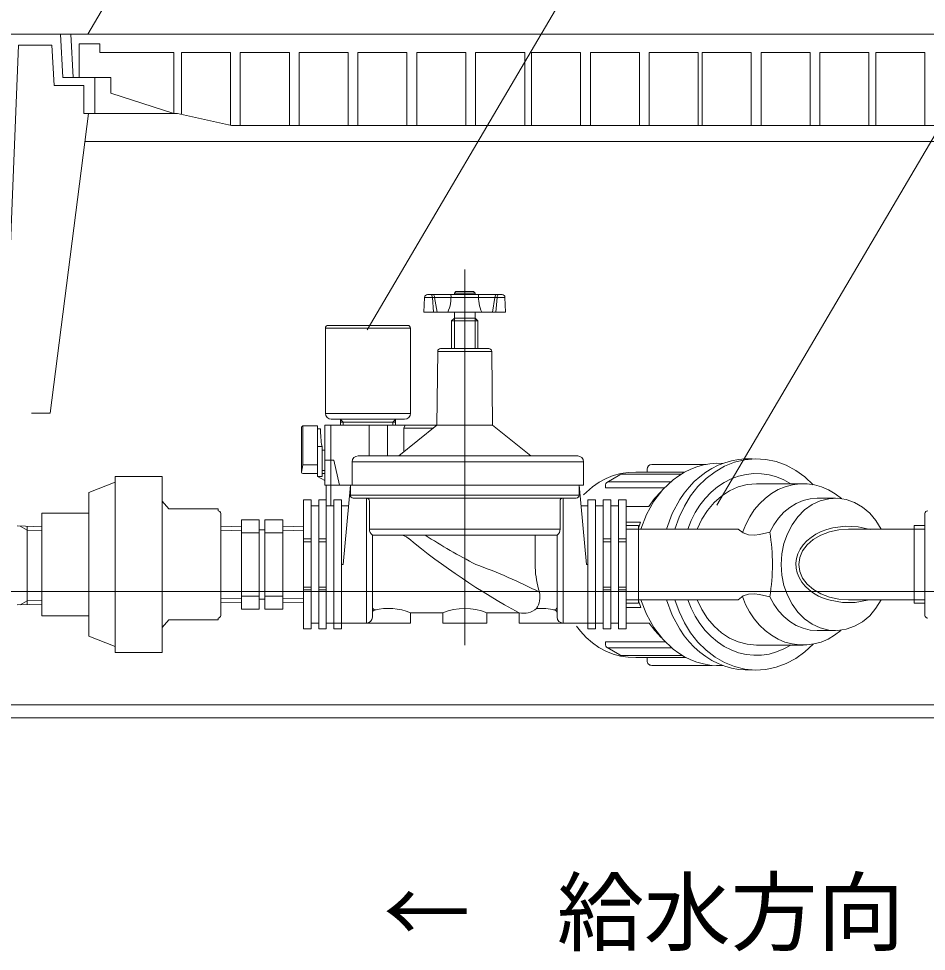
# Model space of a CAD drawing. Units: millimetres, scale not verified. Extents: x -99335 to 21988, y -1567 to 4168.
# Drawn here: x -16594.1 to -16218, y -344.5 to 42 of the extents above; entities that cross this region are included whole.
import ezdxf
from ezdxf.enums import TextEntityAlignment as Align

# ---------------------------------------------------------------- set-up
doc = ezdxf.new("R2010")
doc.units = ezdxf.units.MM
doc.header["$LTSCALE"] = 10
doc.layers.add('0-8_moji', color=7, linetype='Continuous', lineweight=18)
doc.layers.add('1-3__E-0_', color=7, linetype='Continuous', lineweight=18)
doc.styles.add('ＭＳ ゴシック', font='')
doc.styles.get('ＭＳ ゴシック').set_extended_font_data('MS Gothic')

msp = doc.modelspace()

# ---------------------------------------------------------------- linework, layer by layer
at = {"layer": '1-3__E-0_'}
for p, q in [((-16449.68, -86.91), (-16224.7, 295.47)), ((-16304.71, -159.57), (-16084.28, 215.08)), ((-16597.28, 35.54), (-16278.8, 35.54)), ((-16576.73, 35.54), (-16575.72, 17.68)), ((-16572.49, 35.54), (-16571.48, 17.68)), ((-16575.72, 17.68), (-16555.84, 17.68)), ((-16562.47, 17.68), (-16562.47, 2.77)), ((-16580.96, -121.52), (-16565.19, 2.77)), ((-16566.67, -8.92), (-16294.76, -8.92)), ((-16056.38, -8.92), (-16328.54, -8.92)), ((-16409.22, -61.99), (-16409.22, -217.57)), ((-16424.67, -72.32), (-16393.77, -72.32)), ((-16413.47, -71.71), (-16412.86, -71.11)), ((-16413.47, -71.71), (-16404.96, -71.71)), ((-16413.47, -71.71), (-16413.47, -72.32)), ((-16412.86, -71.11), (-16405.57, -71.11)), ((-16404.96, -71.71), (-16405.57, -71.11)), ((-16404.96, -71.71), (-16404.96, -72.32)), ((-16425.88, -73.49), (-16426.11, -79.61)), ((-16425.88, -73.49), (-16392.55, -73.49)), ((-16422.58, -73.49), (-16422.15, -79.61)), ((-16421.7, -73.49), (-16420.67, -79.61)), ((-16396.74, -73.49), (-16397.77, -79.61)), ((-16395.85, -73.49), (-16396.29, -79.61)), ((-16392.55, -73.49), (-16392.33, -79.61)), ((-16426.11, -79.61), (-16392.33, -79.61)), ((-16413.47, -79.61), (-16413.47, -82.04)), ((-16404.96, -79.61), (-16404.96, -82.04)), ((-16414.69, -83.26), (-16413.47, -82.04)), ((-16414.69, -83.26), (-16403.75, -83.26)), ((-16414.69, -83.26), (-16414.69, -94.69)), ((-16413.47, -82.04), (-16413.47, -94.69)), ((-16413.47, -82.04), (-16404.96, -82.04)), ((-16403.75, -83.26), (-16404.96, -82.04)), ((-16404.96, -82.04), (-16404.96, -94.69)), ((-16403.75, -83.26), (-16403.75, -94.69)), ((-16466.95, -86.3), (-16466.95, -121.55)), ((-16466.95, -86.3), (-16431.7, -86.3)), ((-16465.73, -85.08), (-16432.92, -85.08)), ((-16431.7, -86.3), (-16431.7, -121.55)), ((-16420.41, -95.89), (-16420.76, -126.41)), ((-16420.41, -95.89), (-16398.02, -95.89)), ((-16419.2, -94.69), (-16399.24, -94.69)), ((-16398.02, -95.89), (-16397.67, -126.41)), ((-16580.96, -121.52), (-16588.79, -121.52)), ((-16466.95, -121.55), (-16431.7, -121.55)), ((-16476.86, -127.38), (-16476.86, -145.86)), ((-16476.25, -126.77), (-16476.25, -142.82)), ((-16476.25, -126.77), (-16470.17, -126.77)), ((-16470.17, -126.77), (-16470.17, -147.68)), ((-16467.13, -126.41), (-16420.76, -126.41)), ((-16467.13, -126.41), (-16467.13, -151.32)), ((-16464.7, -126.41), (-16464.7, -151.32)), ((-16464.52, -123.98), (-16434.13, -123.98)), ((-16460.75, -125.19), (-16460.75, -123.98)), ((-16460.75, -124.13), (-16459.66, -125.19)), ((-16460.75, -125.19), (-16437.9, -125.19)), ((-16460.75, -125.19), (-16460.71, -126.41)), ((-16459.66, -126.41), (-16459.66, -125.19)), ((-16448.78, -126.41), (-16448.78, -139.17)), ((-16441.29, -126.41), (-16441.29, -139.17)), ((-16437.9, -124.13), (-16439, -125.19)), ((-16439, -126.41), (-16439, -125.19)), ((-16437.9, -125.19), (-16437.94, -126.41)), ((-16437.9, -125.19), (-16437.9, -123.98)), ((-16420.76, -126.41), (-16436.56, -139.17)), ((-16434.52, -127.62), (-16433.87, -126.41)), ((-16420.76, -126.41), (-16397.67, -126.41)), ((-16397.67, -126.41), (-16381.87, -139.17)), ((-16470.17, -127.99), (-16468.96, -127.99)), ((-16434.52, -127.62), (-16434.52, -137.52)), ((-16434.52, -127.62), (-16422.27, -127.62)), ((-16470.17, -135.28), (-16468.35, -135.28)), ((-16468.35, -135.28), (-16468.35, -147.68)), ((-16468.35, -136.74), (-16467.13, -136.74)), ((-16476.25, -142.82), (-16476.86, -145.86)), ((-16476.25, -142.82), (-16470.17, -142.82)), ((-16467.13, -140.99), (-16463.49, -140.99)), ((-16463.49, -140.99), (-16461.05, -151.32)), ((-16455.87, -141.6), (-16359.99, -141.6)), ((-16455.87, -141.6), (-16455.87, -151.32)), ((-16453.44, -139.17), (-16362.42, -139.17)), ((-16359.99, -141.6), (-16359.99, -151.32)), ((-16331.75, -142.67), (-16309.16, -142.68)), ((-16476.25, -146.46), (-16470.17, -146.46)), ((-16468.35, -145.25), (-16467.13, -145.25)), ((-16468.35, -146.46), (-16467.13, -146.46)), ((-16344.28, -146.76), (-16319.59, -146.76)), ((-16338.33, -145.92), (-16318.16, -145.92)), ((-16333.61, -144.64), (-16333.61, -145.92)), ((-16554.07, -150.11), (-16565.01, -154.36)), ((-16534.62, -147.68), (-16554.07, -147.68)), ((-16554.07, -220.61), (-16554.07, -147.68)), ((-16534.62, -220.61), (-16534.62, -147.68)), ((-16470.17, -147.68), (-16468.35, -147.68)), ((-16470.17, -147.68), (-16467.13, -149.38)), ((-16345, -146.99), (-16350.31, -150.14)), ((-16349.6, -149.91), (-16323.86, -149.91)), ((-16269.02, -150.72), (-16288.33, -150.72)), ((-16565.01, -154.36), (-16565.01, -213.92)), ((-16456.62, -151.32), (-16467.13, -151.32)), ((-16466.59, -157.4), (-16466.59, -151.32)), ((-16464.7, -151.32), (-16464.7, -159.83)), ((-16456.62, -151.32), (-16459.66, -184.14)), ((-16456.62, -151.32), (-16359.99, -151.32)), ((-16456.62, -151.32), (-16456.62, -155.46)), ((-16361.81, -151.32), (-16358.78, -184.14)), ((-16361.81, -151.32), (-16361.81, -155.46)), ((-16350.84, -151.16), (-16350.84, -152.46)), ((-16350.84, -152.46), (-16326.53, -152.46)), ((-16476.07, -157.4), (-16476.07, -210.88)), ((-16476.07, -157.4), (-16472.91, -157.4)), ((-16472.91, -157.4), (-16472.91, -210.88)), ((-16469.75, -210.88), (-16469.75, -157.4)), ((-16469.75, -157.4), (-16466.59, -157.4)), ((-16466.59, -210.88), (-16466.59, -157.4)), ((-16463.43, -210.88), (-16463.43, -157.4)), ((-16463.43, -157.4), (-16460.27, -157.4)), ((-16460.27, -210.88), (-16460.27, -157.4)), ((-16456.62, -155.46), (-16361.81, -155.46)), ((-16455.4, -156.67), (-16363.03, -156.67)), ((-16449.93, -208.45), (-16449.93, -156.67)), ((-16448.72, -157.89), (-16448.72, -169.56)), ((-16369.71, -157.89), (-16369.71, -169.56)), ((-16368.5, -208.45), (-16368.5, -156.67)), ((-16358.17, -210.88), (-16358.17, -157.4)), ((-16355.01, -157.4), (-16358.17, -157.4)), ((-16355.01, -210.88), (-16355.01, -157.4)), ((-16351.85, -210.88), (-16351.85, -157.4)), ((-16348.69, -157.4), (-16351.85, -157.4)), ((-16348.69, -210.88), (-16348.69, -157.4)), ((-16345.53, -157.4), (-16345.53, -210.88)), ((-16342.37, -157.4), (-16345.53, -157.4)), ((-16342.37, -157.4), (-16342.37, -210.88)), ((-16255.64, -156.72), (-16263.17, -156.72)), ((-16511.43, -161.17), (-16531.82, -161.17)), ((-16511.43, -161.92), (-16511.43, -161.17)), ((-16472.91, -159.83), (-16469.75, -159.83)), ((-16466.59, -159.83), (-16463.43, -159.83)), ((-16457.41, -159.83), (-16460.27, -159.83)), ((-16361.03, -159.83), (-16358.17, -159.83)), ((-16351.85, -159.83), (-16355.01, -159.83)), ((-16345.53, -159.83), (-16348.69, -159.83)), ((-16342.37, -160.2), (-16332.99, -160.2)), ((-16584.45, -162.87), (-16565.01, -162.87)), ((-16584.45, -162.87), (-16584.45, -205.41)), ((-16510.31, -163.04), (-16510.31, -205.25)), ((-16494.42, -165.61), (-16501.76, -165.61)), ((-16501.76, -165.61), (-16501.76, -202.68)), ((-16494.42, -202.68), (-16494.42, -165.61)), ((-16491.99, -165.61), (-16484.65, -165.61)), ((-16491.99, -202.68), (-16491.99, -165.61)), ((-16484.65, -165.61), (-16484.65, -202.68)), ((-16218.51, -163.04), (-16218.51, -205.25)), ((-16594.75, -168.21), (-16584.45, -168.53)), ((-16590.53, -169.9), (-16593.38, -168.25)), ((-16590.53, -168.34), (-16590.53, -200.82)), ((-16584.45, -170.09), (-16590.53, -169.9)), ((-16510.31, -168.56), (-16501.76, -168.34)), ((-16510.31, -170.2), (-16501.76, -169.98)), ((-16491.99, -169.78), (-16494.42, -169.78)), ((-16476.09, -168.56), (-16484.65, -168.34)), ((-16476.09, -170.2), (-16484.65, -169.98)), ((-16448.72, -169.56), (-16369.71, -169.56)), ((-16342.37, -166.67), (-16336.38, -166.67)), ((-16337.28, -168.07), (-16342.37, -168.07)), ((-16295.96, -169.48), (-16342.37, -169.48)), ((-16337.43, -169.48), (-16336.38, -166.67)), ((-16337.28, -168.07), (-16337.28, -200.21)), ((-16218.51, -169.48), (-16250.25, -169.48)), ((-16223.03, -168.07), (-16223.03, -200.21)), ((-16218.51, -168.07), (-16223.03, -168.07)), ((-16494.42, -171.04), (-16501.76, -171.04)), ((-16491.99, -171.04), (-16484.65, -171.04)), ((-16476.07, -173.57), (-16472.91, -173.57)), ((-16469.75, -173.57), (-16466.59, -173.57)), ((-16447.5, -171.99), (-16447.5, -206.02)), ((-16447.5, -171.99), (-16370.93, -171.99)), ((-16380.05, -171.99), (-16380.05, -185.36)), ((-16370.93, -171.99), (-16370.93, -206.02)), ((-16348.69, -173.57), (-16351.85, -173.57)), ((-16342.37, -173.57), (-16345.53, -173.57)), ((-16476.07, -174.78), (-16472.91, -174.78)), ((-16469.75, -174.78), (-16466.59, -174.78)), ((-16348.69, -174.78), (-16351.85, -174.78)), ((-16342.37, -174.78), (-16345.53, -174.78)), ((-16459.66, -184.14), (-16460.27, -184.14)), ((-16358.78, -184.14), (-16358.17, -184.14)), ((-15985.91, -195.39), (-16637.39, -195.39)), ((-16476.07, -193.5), (-16472.91, -193.5)), ((-16476.07, -194.72), (-16472.91, -194.72)), ((-16469.75, -193.5), (-16466.59, -193.5)), ((-16469.75, -194.72), (-16466.59, -194.72)), ((-16348.69, -193.5), (-16351.85, -193.5)), ((-16348.69, -194.72), (-16351.85, -194.72)), ((-16342.37, -193.5), (-16345.53, -193.5)), ((-16342.37, -194.72), (-16345.53, -194.72)), ((-16584.45, -200.63), (-16594.75, -200.95)), ((-16593.38, -200.91), (-16590.53, -199.27)), ((-16590.53, -199.27), (-16584.45, -199.08)), ((-16510.31, -198.09), (-16501.76, -198.31)), ((-16510.31, -199.72), (-16501.76, -199.94)), ((-16494.42, -197.25), (-16501.76, -197.25)), ((-16491.99, -198.5), (-16494.42, -198.5)), ((-16491.99, -197.25), (-16484.65, -197.25)), ((-16476.09, -198.09), (-16484.65, -198.31)), ((-16476.09, -199.72), (-16484.65, -199.94)), ((-16295.96, -198.8), (-16342.37, -198.8)), ((-16337.28, -200.21), (-16342.37, -200.21)), ((-16336.23, -201.96), (-16337.43, -198.8)), ((-16218.51, -198.8), (-16250.25, -198.8)), ((-16218.51, -200.21), (-16223.03, -200.21)), ((-16494.42, -202.68), (-16501.76, -202.68)), ((-16491.99, -202.68), (-16484.65, -202.68)), ((-16431.7, -204.2), (-16418.33, -204.2)), ((-16431.7, -204.2), (-16431.7, -208.45)), ((-16418.33, -204.2), (-16418.33, -208.45)), ((-16400.1, -204.2), (-16386.73, -204.2)), ((-16400.1, -204.2), (-16400.1, -208.45)), ((-16386.73, -204.2), (-16386.73, -208.45)), ((-16342.37, -201.96), (-16336.23, -201.96)), ((-16584.45, -205.41), (-16565.01, -205.41)), ((-16531.82, -207.11), (-16534.62, -210.32)), ((-16534.62, -210.32), (-16534.62, -207.36)), ((-16511.43, -207.11), (-16531.82, -207.11)), ((-16511.43, -206.37), (-16511.43, -207.11)), ((-16472.91, -208.45), (-16469.75, -208.45)), ((-16449.93, -208.45), (-16460.27, -208.45)), ((-16449.93, -208.45), (-16431.7, -208.45)), ((-16418.33, -208.45), (-16400.1, -208.45)), ((-16386.73, -208.45), (-16368.5, -208.45)), ((-16368.5, -208.45), (-16358.17, -208.45)), ((-16355.01, -208.45), (-16358.17, -208.45)), ((-16351.85, -208.45), (-16355.01, -208.45)), ((-16345.53, -208.45), (-16348.69, -208.45)), ((-16342.37, -208.43), (-16332.76, -208.43)), ((-16476.07, -210.88), (-16472.91, -210.88)), ((-16469.75, -210.88), (-16466.59, -210.88)), ((-16463.43, -210.88), (-16460.27, -210.88)), ((-16355.01, -210.88), (-16358.17, -210.88)), ((-16348.69, -210.88), (-16351.85, -210.88)), ((-16342.37, -210.88), (-16345.53, -210.88)), ((-16255.64, -211.56), (-16263.17, -211.56)), ((-16554.07, -218.17), (-16565.01, -213.92)), ((-16350.84, -216.17), (-16326.19, -216.17)), ((-16350.84, -217.49), (-16350.84, -216.17)), ((-16345, -221.65), (-16350.14, -218.6)), ((-16349.6, -218.73), (-16323.45, -218.73)), ((-16269.02, -217.57), (-16288.33, -217.57)), ((-16534.62, -220.61), (-16554.07, -220.61)), ((-16344.28, -221.88), (-16319.02, -221.87)), ((-16338.33, -222.71), (-16317.51, -222.71)), ((-16333.61, -224.1), (-16333.61, -222.71)), ((-16331.75, -225.96), (-16306.64, -225.96)), ((-16019.18, -242.31), (-16604.12, -242.31))]:
    msp.add_line(p, q, dxfattribs=at)
for points in [[(-16565.36, 35.54), (-16364.15, 377.52), (-15895.56, 377.52)], [(-15985.91, -109.56), (-16020.32, -109.56), (-16026.02, 35.54), (-16344.49, 35.54)], [(-16599.98, -113.32), (-16594.14, 31.07), (-16580.26, 31.07)], [(-16580.26, 31.07), (-16579.36, 14.31), (-16567.05, 14.31), (-16567.05, 2.77)], [(-16569.02, 17.68), (-16569.02, 31.6), (-16560.37, 31.6), (-16560.37, 27.92), (-16529.74, 27.91), (-16529.74, 2.77)], [(-16043.04, 31.07), (-16043.93, 14.31), (-16056.25, 14.31), (-16056.25, 2.77), (-16095.04, 2.77), (-16117.39, -2.29), (-16327.25, -2.29)], [(-16526.59, 2.39), (-16526.59, 27.92), (-16506.28, 27.92), (-16506.28, -2.23)], [(-16502.22, -2.29), (-16502.22, 27.92), (-16481.9, 27.92), (-16481.9, -2.23)], [(-16477.84, -2.29), (-16477.84, 27.92), (-16457.53, 27.92), (-16457.53, -2.23)], [(-16453.46, -2.29), (-16453.46, 27.92), (-16433.15, 27.92), (-16433.15, -2.23)], [(-16429.08, -2.29), (-16429.08, 27.92), (-16408.77, 27.92), (-16408.77, -2.23)], [(-16404.71, -2.29), (-16404.71, 27.92), (-16384.39, 27.92), (-16384.39, -2.23)], [(-16381.54, -2.29), (-16381.54, 27.92), (-16361.22, 27.92), (-16361.22, -2.23)], [(-16357.16, -2.29), (-16357.16, 27.92), (-16336.85, 27.92), (-16336.85, -2.23)], [(-16332.78, -2.29), (-16332.78, 27.92), (-16312.47, 27.92), (-16312.47, -2.23)], [(-16290.51, -2.29), (-16290.51, 27.92), (-16310.83, 27.92), (-16310.83, -2.23)], [(-16266.14, -2.29), (-16266.14, 27.92), (-16286.45, 27.92), (-16286.45, -2.23)], [(-16241.76, -2.29), (-16241.76, 27.92), (-16262.07, 27.92), (-16262.07, -2.23)], [(-16218.59, -2.29), (-16218.59, 27.92), (-16238.91, 27.92), (-16238.91, -2.23)], [(-16555.84, 17.68), (-16555.84, 11.11), (-16529.74, 2.77)], [(-16567.05, 2.77), (-16528.26, 2.77), (-16505.9, -2.29), (-16296.05, -2.29)], [(-16336.21, -169.48), (-16333.91, -163.48), (-16330.87, -157.98), (-16327.16, -153.15), (-16322.87, -149.08), (-16320.54, -147.37), (-16318.11, -145.89), (-16315.59, -144.65), (-16313, -143.66), (-16310.35, -142.92), (-16307.66, -142.44), (-16304.95, -142.22), (-16302.24, -142.26)], [(-16325.63, -169.48), (-16323.29, -163.11), (-16320.15, -157.27), (-16318.3, -154.6), (-16316.29, -152.12), (-16314.12, -149.84), (-16311.8, -147.78), (-16309.36, -145.96), (-16306.81, -144.37), (-16304.16, -143.04), (-16301.43, -141.98), (-16298.65, -141.18), (-16295.82, -140.65), (-16292.96, -140.41), (-16290.1, -140.44)], [(-16322.11, -169.48), (-16320.4, -164.59), (-16318.23, -159.99), (-16315.61, -155.75), (-16312.59, -151.92), (-16309.21, -148.57), (-16305.52, -145.74), (-16301.58, -143.48), (-16297.44, -141.82), (-16293.17, -140.79), (-16288.83, -140.39), (-16284.48, -140.64), (-16280.19, -141.53), (-16276.01, -143.05), (-16272.02, -145.18), (-16268.27, -147.88), (-16264.82, -151.11)], [(-16338.33, -145.94), (-16341.47, -146.01), (-16344.59, -146.46), (-16347.66, -147.29), (-16350.65, -148.49), (-16353.53, -150.04), (-16356.26, -151.94), (-16358.83, -154.16), (-16359.98, -155.37)], [(-16316.77, -169.48), (-16315.38, -165.99), (-16313.7, -162.68), (-16311.76, -159.61), (-16309.56, -156.79), (-16307.14, -154.27), (-16304.52, -152.06), (-16301.73, -150.2), (-16298.79, -148.69), (-16295.75, -147.57), (-16292.62, -146.83), (-16289.45, -146.49), (-16286.27, -146.55), (-16283.1, -147.01), (-16280, -147.86), (-16276.98, -149.1), (-16274.09, -150.72)], [(-16312.94, -169.48), (-16311.03, -165.45), (-16308.68, -161.77), (-16305.93, -158.54), (-16302.84, -155.8), (-16299.47, -153.61), (-16295.88, -152.01), (-16292.14, -151.04), (-16288.33, -150.72)], [(-16332.99, -160.2), (-16330.54, -156.85), (-16327.79, -153.86)], [(-16294.17, -170.92), (-16292.81, -167.59), (-16291.15, -164.46), (-16289.23, -161.58), (-16287.05, -158.98), (-16284.65, -156.69), (-16282.05, -154.74), (-16279.3, -153.16), (-16276.41, -151.96), (-16273.44, -151.15), (-16270.41, -150.76), (-16267.36, -150.78), (-16264.34, -151.21), (-16261.37, -152.05), (-16258.49, -153.29), (-16255.75, -154.91), (-16253.17, -156.89)], [(-16531.82, -161.17), (-16534.62, -157.97), (-16534.62, -160.92)], [(-16282.78, -170.77), (-16281.16, -167.72), (-16279.22, -164.96), (-16277, -162.54), (-16274.54, -160.49), (-16271.87, -158.87), (-16269.06, -157.68), (-16266.14, -156.96), (-16263.17, -156.72)], [(-16236.65, -198.8), (-16238.83, -202.33), (-16241.43, -205.38), (-16244.41, -207.89), (-16247.67, -209.78), (-16251.15, -211.01), (-16254.73, -211.54), (-16258.35, -211.36), (-16261.89, -210.48), (-16265.27, -208.91), (-16268.4, -206.71), (-16271.2, -203.92), (-16273.59, -200.61), (-16275.53, -196.88), (-16276.94, -192.82), (-16277.81, -188.54), (-16278.1, -184.14), (-16277.81, -179.74), (-16276.94, -175.46), (-16275.53, -171.4), (-16273.59, -167.67), (-16271.2, -164.37), (-16268.4, -161.58), (-16265.27, -159.37), (-16261.89, -157.8), (-16258.35, -156.92), (-16254.73, -156.74), (-16251.15, -157.28), (-16247.67, -158.5), (-16244.41, -160.39), (-16241.43, -162.9), (-16238.83, -165.96), (-16236.65, -169.48)], [(-16282.78, -170.77), (-16287.08, -171.68), (-16289.14, -171.99), (-16291.6, -171.88), (-16293.89, -171.08), (-16295.96, -169.48)], [(-16242.31, -198.93), (-16247.43, -199.88), (-16252.72, -199.91), (-16257.87, -199.02), (-16260.29, -198.24), (-16262.58, -197.24), (-16264.68, -196.05), (-16266.57, -194.67), (-16268.23, -193.13), (-16269.61, -191.43), (-16270.71, -189.61), (-16271.49, -187.69), (-16271.93, -185.7), (-16272.02, -183.68), (-16271.77, -181.66), (-16271.17, -179.7), (-16270.24, -177.82), (-16269.01, -176.06), (-16267.5, -174.43), (-16265.73, -172.95), (-16263.73, -171.66), (-16261.54, -170.56), (-16259.19, -169.66), (-16256.71, -168.98), (-16251.5, -168.29), (-16246.23, -168.54), (-16241.18, -169.7)], [(-16250.18, -198.8), (-16254.2, -198.53), (-16258.07, -197.7), (-16261.63, -196.35), (-16264.76, -194.53), (-16267.32, -192.31), (-16269.23, -189.78), (-16270.41, -187.03), (-16270.82, -184.17), (-16270.43, -181.3), (-16269.26, -178.55), (-16267.36, -176.01), (-16264.81, -173.79), (-16261.69, -171.96), (-16258.13, -170.6), (-16254.27, -169.77), (-16250.25, -169.48)], [(-16282.78, -197.51), (-16287.08, -196.61), (-16289.14, -196.3), (-16291.6, -196.41), (-16293.89, -197.2), (-16295.96, -198.8)], [(-16302.24, -226.02), (-16304.95, -226.07), (-16307.66, -225.84), (-16310.35, -225.36), (-16313, -224.62), (-16315.59, -223.63), (-16318.11, -222.39), (-16320.54, -220.91), (-16322.87, -219.2), (-16327.16, -215.14), (-16330.87, -210.3), (-16333.91, -204.81), (-16336.21, -198.8)], [(-16290.1, -227.85), (-16292.96, -227.88), (-16295.82, -227.63), (-16298.65, -227.11), (-16301.43, -226.31), (-16304.16, -225.24), (-16306.81, -223.91), (-16309.36, -222.33), (-16311.8, -220.5), (-16314.12, -218.44), (-16316.29, -216.16), (-16318.3, -213.68), (-16320.15, -211.01), (-16323.29, -205.17), (-16325.63, -198.8)], [(-16264.82, -217.17), (-16268.27, -220.41), (-16272.02, -223.11), (-16276.01, -225.23), (-16280.19, -226.75), (-16284.48, -227.64), (-16288.83, -227.89), (-16293.17, -227.5), (-16297.44, -226.46), (-16301.58, -224.8), (-16305.52, -222.54), (-16309.21, -219.72), (-16312.59, -216.36), (-16315.61, -212.54), (-16318.23, -208.29), (-16320.41, -203.69), (-16322.11, -198.8)], [(-16274.09, -217.57), (-16276.98, -219.18), (-16280, -220.42), (-16283.1, -221.28), (-16286.27, -221.74), (-16289.45, -221.8), (-16292.62, -221.46), (-16295.75, -220.72), (-16298.79, -219.59), (-16301.73, -218.09), (-16304.52, -216.22), (-16307.14, -214.02), (-16309.56, -211.49), (-16311.76, -208.68), (-16313.7, -205.6), (-16315.38, -202.3), (-16316.77, -198.8)], [(-16288.33, -217.57), (-16292.14, -217.24), (-16295.88, -216.27), (-16299.47, -214.68), (-16302.84, -212.49), (-16305.93, -209.75), (-16308.68, -206.51), (-16311.03, -202.84), (-16312.94, -198.8)], [(-16253.37, -211.56), (-16255.94, -213.51), (-16258.68, -215.09), (-16261.55, -216.3), (-16264.51, -217.11), (-16267.52, -217.52), (-16270.56, -217.51), (-16273.57, -217.1), (-16276.53, -216.29), (-16279.39, -215.08), (-16282.13, -213.49), (-16284.71, -211.54), (-16287.09, -209.25), (-16289.26, -206.66), (-16291.17, -203.79), (-16292.82, -200.68), (-16294.17, -197.37)], [(-16263.17, -211.56), (-16266.14, -211.32), (-16269.06, -210.6), (-16271.87, -209.42), (-16274.54, -207.79), (-16277, -205.75), (-16279.22, -203.32), (-16281.16, -200.56), (-16282.78, -197.51)], [(-16466.59, -208.45), (-16463.43, -208.45), (-16460.27, -208.45)], [(-16327.79, -214.42), (-16330.41, -211.59), (-16332.76, -208.43)], [(-16338.33, -222.69), (-16341.49, -222.62), (-16344.63, -222.16), (-16347.71, -221.32), (-16350.72, -220.11), (-16353.61, -218.54), (-16356.35, -216.63), (-16358.93, -214.38), (-16361.3, -211.84), (-16362.93, -209.71)], [(-16013.86, -219.66), (-16013.86, -247.66), (-16609.43, -247.66)]]:
    msp.add_lwpolyline(points, dxfattribs=at)
for centre, radius, start, end in [((-16424.67, -73.54), 1.22, 90, 177.898), ((-16425.09, -73.89), 2.54, 8.9611, 38.1461), ((-16424.37, -73.95), 2.71, 9.8315, 37.0767), ((-16429.73, -73.42), 14.83, 335.312, 4.2442), ((-16388.71, -73.42), 14.83, 175.7558, 204.688), ((-16394.07, -73.95), 2.71, 142.9233, 170.1685), ((-16393.34, -73.89), 2.54, 141.8539, 171.0389), ((-16393.77, -73.54), 1.22, 2.102, 90), ((-16465.73, -86.3), 1.22, 90, 180), ((-16432.92, -86.3), 1.22, 0, 90), ((-16419.2, -95.9), 1.22, 90, 179.3415), ((-16399.24, -95.9), 1.22, 0.6585, 90), ((-16464.52, -121.55), 2.43, 180, 270), ((-16434.13, -121.55), 2.43, 270, 0), ((-16476.25, -127.38), 0.608, 90, 180), ((-16436.44, -128.95), 32.53, 178.3053, 191.2219), ((-16453.44, -141.6), 2.43, 90, 180), ((-16362.42, -141.6), 2.43, 0, 90), ((-16331.75, -144.64), 1.86, 89.9985, 179.9967), ((-16476.25, -145.86), 0.608, 180, 270), ((-16344.28, -148), 1.24, 89.9954, 125.354), ((-16349.6, -151.15), 1.24, 90.0031, 179.9983), ((-16455.4, -155.46), 1.22, 180, 270), ((-16449.93, -157.89), 1.22, 0, 90), ((-16368.5, -157.89), 1.22, 90, 180), ((-16363.03, -155.46), 1.22, 270, 0), ((-16511.43, -163.04), 1.12, 0, 90), ((-16217.39, -163.04), 1.12, 90, 180), ((-16445.93, -169.68), 2.79, 177.3925, 235.7376), ((-16372.5, -169.68), 2.79, 304.2624, 2.6075), ((-16436.33, -178.06), 6.08, 50.4443, 90), ((-16251.87, 45.26), 283.57, 230.4443, 241.604), ((-16296.89, 26.23), 236.35, 236.9977, 242.8825), ((-16368.88, -184.14), 87.13, 351.1732, 8.8265), ((-16480.64, -393.9), 223.1, 62.6747, 70.08), ((-16337.3, -183.14), 42.81, 182.9693, 197.0467), ((-16388.43, -197.34), 10.34, 330.4067, 9.1933), ((-16446.29, -201.77), 1.22, 180, 282.6804), ((-16446.29, -204.26), 1.22, 104.078, 180), ((-16440.82, -226.07), 23.7, 67.3801, 104.078), ((-16409.22, -226.07), 23.7, 67.3801, 112.6199), ((-16384.93, -195.66), 8.73, 258.0649, 308.9667), ((-16377.62, -226.07), 23.7, 75.922, 94.4117), ((-16372.15, -201.77), 1.22, 257.3196, 0), ((-16372.15, -204.26), 1.22, 0, 75.922), ((-16511.43, -205.25), 1.12, 270, 0), ((-16449.93, -206.02), 2.43, 270, 0), ((-16368.5, -206.02), 2.43, 180, 270), ((-16217.39, -205.25), 1.12, 180, 270), ((-16349.6, -217.49), 1.24, 180.001, 270), ((-16344.28, -220.63), 1.24, 234.646, 270.0046), ((-16331.75, -224.1), 1.86, 180, 270.002)]:
    msp.add_arc(centre, radius, start, end, dxfattribs=at)

# ---------------------------------------------------------------- texts
at = {"layer": '0-8_moji', "style": 'ＭＳ ゴシック'}
msp.add_text('←\u3000給水方向', height=26.39, dxfattribs=at).set_placement((-16442.93, -349.36), align=Align.BOTTOM_LEFT)

doc.saveas('drawing.dxf')
